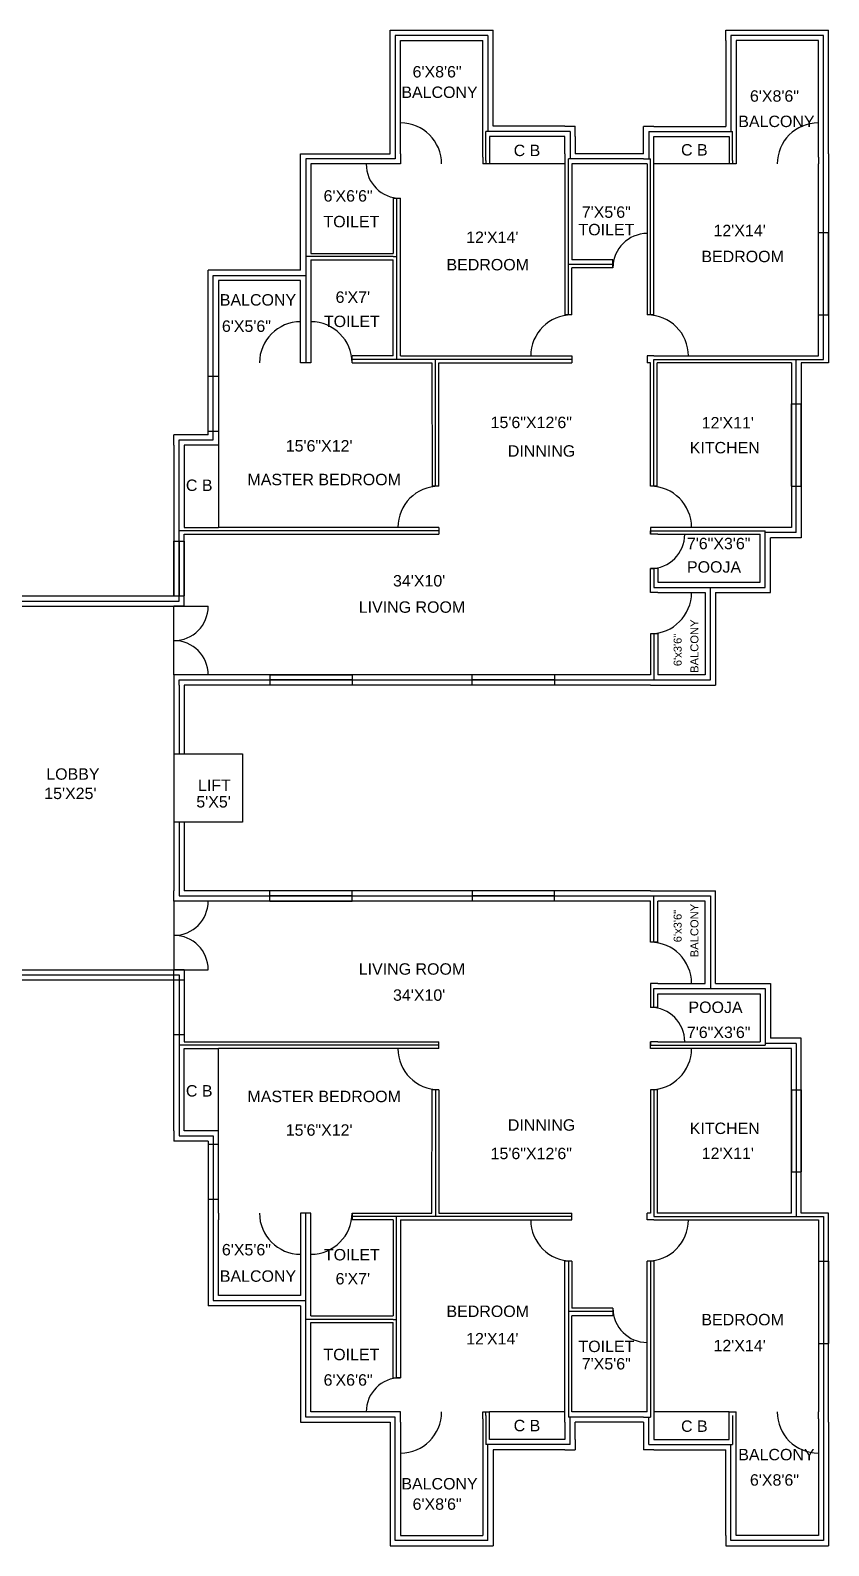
# Model space of a CAD drawing. Header units: feet. Extents: x 3392 to 6076, y 1175 to 2501.
# Drawn here: x 4019 to 4718, y 1175 to 2501 of the extents above; entities that cross this region are included whole.
import ezdxf

# ---------------------------------------------------------------- set-up
doc = ezdxf.new("R2010")
doc.units = ezdxf.units.FT
for name, color, linetype in [('CENTER LINE', 50, 'Continuous'), ('CUPBOARD', 150, 'Continuous'), ('DOOR', 100, 'Continuous'), ('LIFT', 20, 'Continuous'), ('TEXT', 221, 'Continuous'), ('WALL', 10, 'Continuous'), ('WINDOW', 4, 'Continuous')]:
    doc.layers.add(name, color=color, linetype=linetype)
doc.styles.get("Standard").update_dxf_attribs({"font": 'arial.ttf'})

msp = doc.modelspace()

# ---------------------------------------------------------------- linework, layer by layer
for p, q in [((4556, 2393.1), (4556, 2393)), ((4556, 2393.1), (4556, 2393)), ((4487.2, 2300.1), (4487.2, 2300.1)), ((4718, 2210.1), (4694, 2210.1)), ((4568.4, 2009.1), (4610, 2009.1)), ((4144.9, 1868.1), (4144.9, 1808.1)), ((4568.4, 1667.1), (4610, 1667.1)), ((4718, 1466.1), (4694, 1466.1)), ((4487.2, 1376.1), (4487.2, 1376.1)), ((4556, 1283.1), (4556, 1283.2)), ((4556, 1283.1), (4556, 1283.2))]:
    msp.add_line(p, q)
at = {"layer": 'CENTER LINE'}
for p, q in [((4419.7, 2496.6), (4338.6, 2496.6)), ((4338.6, 2496.6), (4338.6, 2388.6)), ((4419.7, 2496.6), (4419.7, 2412.6)), ((4713.5, 2496.6), (4632.5, 2496.6)), ((4632.5, 2496.6), (4632.5, 2412.5)), ((4713.5, 2213.1), (4713.5, 2496.6)), ((4491.7, 2412.6), (4418, 2412.6)), ((4418, 2387.1), (4418, 2412.6)), ((4491.7, 2412.6), (4491.7, 2388.6)), ((4560.5, 2412.5), (4633.9, 2412.5)), ((4560.5, 2412.5), (4560.5, 2388.6)), ((4633.9, 2387.1), (4633.9, 2412.5)), ((4338.6, 2388.6), (4260.3, 2388.6)), ((4260.3, 2388.6), (4260.3, 2210.1)), ((4418, 2387.1), (4418, 2384.1)), ((4556, 2388.6), (4490.2, 2388.6)), ((4490.2, 2252.1), (4490.2, 2388.6)), ((4556, 2388.6), (4562.2, 2388.6)), ((4562.2, 2252.1), (4562.2, 2388.6)), ((4633.9, 2387.1), (4633.9, 2384.1)), ((4339.8, 2354.1), (4339.8, 2213.1)), ((4336.8, 2303.1), (4260.3, 2303.1)), ((4336.8, 2303.1), (4339.8, 2303.1)), ((4529.2, 2296.3), (4490.2, 2296.3)), ((4179.3, 2286.6), (4260.3, 2286.6)), ((4179.3, 2142.6), (4179.3, 2286.6)), ((4493.2, 2213.1), (4300.8, 2213.1)), ((4373.9, 2102.1), (4373.9, 2213.1)), ((4565, 2102.1), (4565, 2213.1)), ((4565, 2213.1), (4713.5, 2213.1)), ((4689.5, 2136.5), (4689.5, 2213.1)), ((4149.4, 2001.6), (4149.4, 2142.6)), ((4149.4, 2142.6), (4179.3, 2142.6)), ((4689.5, 2061.6), (4689.5, 2136.5)), ((4376.9, 2063.1), (4149.4, 2063.1)), ((4562, 2063.1), (4662.5, 2063.1)), ((4662.5, 2013.6), (4662.5, 2063.1)), ((4689.5, 2061.6), (4662.5, 2061.6)), ((4565, 2030.1), (4565, 2013.6)), ((4565, 2013.6), (4662.5, 2013.6)), ((4614.5, 1932.6), (4614.5, 2013.6)), ((3964.9, 2001.6), (4149.4, 2001.6)), ((4565, 1973.1), (4565, 1932.6)), ((4149.4, 1932.6), (4614.5, 1932.6)), ((4149.4, 1928.1), (4149.4, 1932.6)), ((4149.4, 1928.1), (4149.4, 1868.1)), ((4149.4, 1808.1), (4149.4, 1743.6)), ((4149.4, 1743.6), (4614.5, 1743.6)), ((4565, 1703.1), (4565, 1743.6)), ((4614.5, 1743.6), (4614.5, 1662.6)), ((3964.9, 1674.6), (4149.4, 1674.6)), ((4149.4, 1674.6), (4149.4, 1533.6)), ((4565, 1662.6), (4662.5, 1662.6)), ((4565, 1646.1), (4565, 1662.6)), ((4662.5, 1662.6), (4662.5, 1613.1)), ((4376.9, 1613.1), (4149.4, 1613.1)), ((4562, 1613.1), (4662.5, 1613.1)), ((4689.5, 1614.6), (4662.5, 1614.6)), ((4689.5, 1614.6), (4689.5, 1539.7)), ((4373.9, 1574.1), (4373.9, 1463.1)), ((4565, 1574.1), (4565, 1463.1)), ((4689.5, 1539.7), (4689.5, 1463.1)), ((4149.4, 1533.6), (4179.3, 1533.6)), ((4179.3, 1533.6), (4179.3, 1389.6)), ((4260.3, 1287.6), (4260.3, 1466.1)), ((4493.2, 1463.1), (4300.8, 1463.1)), ((4339.8, 1322.1), (4339.8, 1463.1)), ((4565, 1463.1), (4713.5, 1463.1)), ((4713.5, 1463.1), (4713.5, 1179.6)), ((4490.2, 1424.1), (4490.2, 1287.6)), ((4562.2, 1424.1), (4562.2, 1287.6)), ((4179.3, 1389.6), (4260.3, 1389.6)), ((4529.2, 1379.9), (4490.2, 1379.9)), ((4336.8, 1373.1), (4260.3, 1373.1)), ((4336.8, 1373.1), (4339.8, 1373.1)), ((4338.6, 1287.6), (4260.3, 1287.6)), ((4338.6, 1179.6), (4338.6, 1287.6)), ((4418, 1289.1), (4418, 1292.1)), ((4418, 1289.1), (4418, 1263.6)), ((4556, 1287.6), (4490.2, 1287.6)), ((4491.7, 1263.6), (4491.7, 1287.6)), ((4556, 1287.6), (4562.2, 1287.6)), ((4560.5, 1263.6), (4560.5, 1287.6)), ((4633.9, 1289.1), (4633.9, 1263.6)), ((4491.7, 1263.6), (4418, 1263.6)), ((4419.7, 1179.6), (4419.7, 1263.6)), ((4560.5, 1263.6), (4633.9, 1263.6)), ((4632.5, 1179.6), (4632.5, 1263.6)), ((4419.7, 1179.6), (4338.6, 1179.6)), ((4713.5, 1179.6), (4632.5, 1179.6))]:
    msp.add_line(p, q, dxfattribs=at)
at = {"layer": 'CUPBOARD'}
for p, q in [((4421, 2408.1), (4421, 2393)), ((4487.2, 2408.1), (4421, 2408.1)), ((4487.2, 2393), (4487.2, 2408.1)), ((4565, 2384.1), (4565, 2408.1)), ((4565, 2408.1), (4630.9, 2408.1)), ((4630.9, 2408.1), (4630.9, 2384.1)), ((4421, 2393), (4421, 2384.1)), ((4487.2, 2393), (4487.2, 2384.1)), ((4487.2, 2384.1), (4421, 2384.1)), ((4630.9, 2384.1), (4565, 2384.1)), ((4177.8, 2138.1), (4153.8, 2138.1)), ((4153.8, 2138.1), (4153.8, 2066.1)), ((4183.8, 2138.1), (4177.8, 2138.1)), ((4183.8, 2138.1), (4183.8, 2066.1)), ((4153.8, 2066.1), (4177.8, 2066.1)), ((4177.8, 2066.1), (4183.8, 2066.1)), ((4153.8, 1538.1), (4153.8, 1610.1)), ((4153.8, 1610.1), (4177.8, 1610.1)), ((4177.8, 1610.1), (4183.8, 1610.1)), ((4183.8, 1538.1), (4183.8, 1610.1)), ((4177.8, 1538.1), (4153.8, 1538.1)), ((4183.8, 1538.1), (4177.8, 1538.1)), ((4421, 1283.2), (4421, 1292.1)), ((4487.2, 1292.1), (4421, 1292.1)), ((4487.2, 1283.2), (4487.2, 1292.1)), ((4565, 1292.1), (4565, 1268.1)), ((4630.9, 1292.1), (4565, 1292.1)), ((4630.9, 1268.1), (4630.9, 1292.1)), ((4421, 1268.1), (4421, 1283.2)), ((4487.2, 1283.2), (4487.2, 1268.1)), ((4487.2, 1268.1), (4421, 1268.1)), ((4565, 1268.1), (4630.9, 1268.1))]:
    msp.add_line(p, q, dxfattribs=at)
at = {"layer": 'DOOR'}
for p, q in [((4144.9, 1967.1), (4144.9, 1997.1)), ((4144.9, 1997.1), (4174.9, 1997.1)), ((4144.9, 1937.1), (4144.9, 1967.1)), ((4144.9, 1739.1), (4144.9, 1709.1)), ((4144.9, 1709.1), (4144.9, 1679.1)), ((4144.9, 1679.1), (4174.9, 1679.1))]:
    msp.add_line(p, q, dxfattribs=at)
for centre, radius, start, end in [((4343.2, 2384.1), 36, 0, 90), ((4709, 2384.1), 36, 90, 180), ((4343.2, 2384.1), 30, 180, 270), ((4559.2, 2293.3), 30, 90, 180), ((4255.8, 2210.1), 36, 90, 180), ((4264.8, 2210.1), 36, 0, 90), ((4493.2, 2216.1), 36, 90, 180), ((4559.2, 2216.1), 36, 0, 90), ((4376.9, 2066.1), 36, 90, 180), ((4562, 2066.1), 36, 0, 90), ((4562, 2060.1), 30, 270, 0), ((4562, 2009.1), 36, 270, 0), ((4144.9, 1997.1), 30, 270, 0), ((4144.9, 1937.1), 30, 0, 90), ((4144.9, 1739.1), 30, 270, 0), ((4144.9, 1679.1), 30, 0, 90), ((4562, 1667.1), 36, 0, 90), ((4562, 1616.1), 30, 0, 90), ((4376.9, 1610.1), 36, 180, 270), ((4562, 1610.1), 36, 270, 0), ((4255.8, 1466.1), 36, 180, 270), ((4264.8, 1466.1), 36, 270, 0), ((4493.2, 1460.1), 36, 180, 270), ((4559.2, 1460.1), 36, 270, 0), ((4559.2, 1382.9), 30, 180, 270), ((4343.2, 1292.1), 30, 90, 180), ((4343.2, 1292.1), 36, 270, 0), ((4709, 1292.1), 36, 180, 270)]:
    msp.add_arc(centre, radius, start, end, dxfattribs=at)
at = {"layer": 'LIFT'}
for p, q in [((4144.9, 1868.1), (4204.9, 1868.1)), ((4204.9, 1868.1), (4204.9, 1808.1)), ((4204.9, 1808.1), (4144.9, 1808.1))]:
    msp.add_line(p, q, dxfattribs=at)
at = {"layer": 'WALL'}
for p, q in [((4334.1, 2492.1), (4334.1, 2501.1)), ((4334.1, 2501.1), (4424.2, 2501.1)), ((4424.2, 2417.1), (4424.2, 2501.1)), ((4628, 2492.1), (4628, 2501.1)), ((4628, 2501.1), (4718, 2501.1)), ((4718, 2393.1), (4718, 2501.1)), ((4334.1, 2393), (4334.1, 2492.1)), ((4343.2, 2393), (4343.2, 2492.1)), ((4343.2, 2492.1), (4415.2, 2492.1)), ((4415.2, 2390.1), (4415.2, 2492.1)), ((4628, 2492.1), (4628, 2417)), ((4709, 2492.1), (4637, 2492.1)), ((4637, 2492.1), (4637, 2417)), ((4709, 2390.1), (4709, 2492.1)), ((4487.2, 2417.1), (4424.2, 2417.1)), ((4487.2, 2417.1), (4496.2, 2417.1)), ((4496.2, 2408.1), (4496.2, 2417.1)), ((4556, 2393.1), (4556, 2417)), ((4559.2, 2417), (4556, 2417)), ((4565, 2417), (4559.2, 2417)), ((4565, 2417), (4628, 2417)), ((4637, 2417), (4637, 2408.1)), ((4496.2, 2408.1), (4496.2, 2393)), ((4637, 2408.1), (4637, 2390.1)), ((4255.8, 2291.1), (4255.8, 2393.1)), ((4255.8, 2393.1), (4264.8, 2393.1)), ((4264.8, 2393.1), (4334.1, 2393)), ((4343.2, 2393), (4343.2, 2390.1)), ((4343.2, 2390.1), (4343.2, 2384.1)), ((4415.2, 2390.1), (4415.2, 2384.1)), ((4556, 2393), (4496.2, 2393)), ((4637, 2390.1), (4637, 2384.1)), ((4709, 2390.1), (4709, 2384.1)), ((4718, 2393.1), (4718, 2384.1)), ((4336.8, 2384.1), (4264.8, 2384.1)), ((4264.8, 2384.1), (4264.8, 2305.8)), ((4343.2, 2384.1), (4336.8, 2384.1)), ((4421, 2384.1), (4415.2, 2384.1)), ((4487.2, 2384.1), (4487.2, 2300.1)), ((4559.2, 2384.1), (4493.2, 2384.1)), ((4493.2, 2384.1), (4493.2, 2300.1)), ((4559.2, 2384.1), (4559.2, 2252.1)), ((4565, 2252.1), (4565, 2384.1)), ((4637, 2384.1), (4630.9, 2384.1)), ((4709, 2216.1), (4709, 2384.1)), ((4718, 2384.1), (4718, 2216.1)), ((4336.8, 2354.1), (4343.2, 2354.1)), ((4336.8, 2354.1), (4336.8, 2305.8)), ((4343.2, 2216.1), (4343.2, 2354.1)), ((4264.8, 2305.8), (4336.8, 2305.8)), ((4264.8, 2300.1), (4336.8, 2300.1)), ((4264.8, 2300.1), (4264.8, 2216.1)), ((4336.8, 2216.1), (4336.8, 2300.1)), ((4487.2, 2300.1), (4487.2, 2252.1)), ((4529.2, 2300.1), (4493.2, 2300.1)), ((4529.2, 2293.3), (4529.2, 2300.1)), ((4255.8, 2291.1), (4174.8, 2291.1)), ((4174.8, 2147.1), (4174.8, 2291.1)), ((4255.8, 2282.1), (4183.8, 2282.1)), ((4183.8, 2282.1), (4183.8, 2216.1)), ((4255.8, 2216.1), (4255.8, 2282.1)), ((4529.2, 2293.3), (4493.2, 2293.3)), ((4493.2, 2252.1), (4493.2, 2293.3)), ((4493.2, 2252.1), (4487.2, 2252.1)), ((4565, 2252.1), (4559.2, 2252.1)), ((4183.8, 2216.1), (4183.8, 2210.1)), ((4255.8, 2210.1), (4255.8, 2216.1)), ((4264.8, 2216.1), (4264.8, 2210.1)), ((4300.8, 2210.1), (4300.8, 2216.1)), ((4336.8, 2216.1), (4300.8, 2216.1)), ((4343.2, 2216.1), (4487.2, 2216.1)), ((4487.2, 2216.1), (4493.2, 2216.1)), ((4493.2, 2216.1), (4493.2, 2210.1)), ((4559.2, 2216.1), (4559.2, 2210.1)), ((4565, 2216.1), (4559.2, 2216.1)), ((4565, 2216.1), (4709, 2216.1)), ((4718, 2216.1), (4718, 2210.1)), ((4183.8, 2210.1), (4183.8, 2138.1)), ((4264.8, 2210.1), (4255.8, 2210.1)), ((4300.8, 2210.1), (4369.8, 2210.1)), ((4369.8, 2210.1), (4370.8, 2210.1)), ((4370.8, 2210.1), (4370.9, 2102.1)), ((4376.9, 2210.1), (4493.2, 2210.1)), ((4376.9, 2102.1), (4376.9, 2210.1)), ((4562, 2210.1), (4559.2, 2210.1)), ((4562, 2102.1), (4562, 2210.1)), ((4685.4, 2210.1), (4568, 2210.1)), ((4568, 2102.1), (4568, 2210.1)), ((4685.4, 2210.1), (4685.4, 2066.1)), ((4718, 2210.1), (4694, 2210.1)), ((4694, 2210.1), (4694, 2066.1)), ((4153.8, 2147.1), (4144.9, 2147.1)), ((4144.9, 2138.1), (4144.9, 2147.1)), ((4144.9, 2138.1), (4144.9, 2066.1)), ((4174.8, 2147.1), (4153.8, 2147.1)), ((4376.9, 2102.1), (4370.9, 2102.1)), ((4568, 2102.1), (4562, 2102.1)), ((4144.9, 2066.1), (4144.9, 2006.1)), ((4153.8, 2060.1), (4376.9, 2060.1)), ((4153.8, 1997.1), (4153.8, 2060.1)), ((4369.8, 2066.1), (4183.8, 2066.1)), ((4376.9, 2066.1), (4369.8, 2066.1)), ((4376.9, 2066.1), (4376.9, 2060.1)), ((4568, 2066.1), (4562, 2066.1)), ((4562, 2066.1), (4562, 2060.1)), ((4562, 2060.1), (4562, 2063.1)), ((4568.4, 2060.1), (4562, 2060.1)), ((4685.4, 2066.1), (4568, 2066.1)), ((4568.4, 2060.1), (4658, 2060.1)), ((4658, 2057.1), (4658, 2060.1)), ((4658, 2018.1), (4658, 2057.1)), ((4694, 2057.1), (4667, 2057.1)), ((4667, 2009.1), (4667, 2057.1)), ((4694, 2066.1), (4694, 2057.1)), ((4568.4, 2030.1), (4562, 2030.1)), ((4562, 2009.1), (4562, 2030.1)), ((4568.4, 2030.1), (4568.4, 2018.1)), ((4568.4, 2018.1), (4658, 2018.1)), ((3964.9, 2006.1), (4153.8, 2006.1)), ((4568.4, 2009.1), (4562, 2009.1)), ((4568.4, 2009.1), (4610, 2009.1)), ((4610, 2009.1), (4610, 1937.1)), ((4619, 2009.1), (4658, 2009.1)), ((4619, 2009.1), (4619, 1928.1)), ((4658, 2009.1), (4667, 2009.1)), ((3964.9, 1997.1), (4144.9, 1997.1)), ((4153.8, 1997.1), (4144.9, 1997.1)), ((4562, 1973.1), (4562, 1937.1)), ((4568.4, 1973.1), (4562, 1973.1)), ((4568.4, 1973.1), (4568.4, 1937.1)), ((4144.9, 1937.1), (4144.9, 1928.1)), ((4153.8, 1937.1), (4144.9, 1937.1)), ((4562, 1937.1), (4153.8, 1937.1)), ((4610, 1937.1), (4568.4, 1937.1)), ((4144.9, 1928.1), (4144.9, 1868.1)), ((4562, 1928.1), (4153.9, 1928.1)), ((4153.9, 1928.1), (4153.9, 1868.1)), ((4562, 1928.1), (4610, 1928.1)), ((4610, 1928.1), (4619, 1928.1)), ((4144.9, 1808.1), (4144.9, 1748.1)), ((4153.9, 1808.1), (4153.8, 1748.1)), ((4144.9, 1739.1), (4144.9, 1748.1)), ((4153.8, 1739.1), (4144.9, 1739.1)), ((4562, 1748.1), (4153.8, 1748.1)), ((4562, 1739.1), (4153.8, 1739.1)), ((4562, 1748.1), (4610, 1748.1)), ((4562, 1703.1), (4562, 1739.1)), ((4610, 1739.1), (4568.4, 1739.1)), ((4568.4, 1703.1), (4568.4, 1739.1)), ((4610, 1748.1), (4619, 1748.1)), ((4610, 1667.1), (4610, 1739.1)), ((4619, 1667.1), (4619, 1748.1)), ((4568.4, 1703.1), (4562, 1703.1)), ((3964.9, 1679.1), (4144.9, 1679.1)), ((4144.9, 1610.1), (4144.9, 1679.1)), ((4153.8, 1679.1), (4144.9, 1679.1)), ((4153.8, 1679.1), (4153.8, 1616.1)), ((3964.9, 1670.1), (4144.9, 1670.1)), ((4562, 1667.1), (4562, 1646.1)), ((4568.4, 1667.1), (4562, 1667.1)), ((4568.4, 1667.1), (4610, 1667.1)), ((4568.4, 1658.1), (4658, 1658.1)), ((4568.4, 1646.1), (4568.4, 1658.1)), ((4619, 1667.1), (4658, 1667.1)), ((4658, 1667.1), (4667, 1667.1)), ((4658, 1658.1), (4658, 1619.1)), ((4667, 1667.1), (4667, 1619.1)), ((4568.4, 1646.1), (4562, 1646.1)), ((4658, 1619.1), (4658, 1616.1)), ((4694, 1619.1), (4667, 1619.1)), ((4694, 1610.1), (4694, 1619.1)), ((4144.9, 1538.1), (4144.9, 1610.1)), ((4153.8, 1616.1), (4376.9, 1616.1)), ((4369.8, 1610.1), (4183.8, 1610.1)), ((4376.9, 1610.1), (4369.8, 1610.1)), ((4376.9, 1610.1), (4376.9, 1616.1)), ((4568.4, 1616.1), (4562, 1616.1)), ((4562, 1610.1), (4562, 1616.1)), ((4562, 1616.1), (4562, 1613.1)), ((4568, 1610.1), (4562, 1610.1)), ((4685.4, 1610.1), (4568, 1610.1)), ((4568.4, 1616.1), (4658, 1616.1)), ((4685.4, 1466.1), (4685.4, 1610.1)), ((4694, 1466.1), (4694, 1610.1)), ((4370.8, 1466.1), (4370.9, 1574.1)), ((4376.9, 1574.1), (4370.9, 1574.1)), ((4376.9, 1574.1), (4376.9, 1466.1)), ((4568, 1574.1), (4562, 1574.1)), ((4562, 1574.1), (4562, 1466.1)), ((4568, 1574.1), (4568, 1466.1)), ((4144.9, 1538.1), (4144.9, 1529.1)), ((4153.8, 1529.1), (4144.9, 1529.1)), ((4174.8, 1529.1), (4153.8, 1529.1)), ((4174.8, 1529.1), (4174.8, 1385.1)), ((4183.8, 1466.1), (4183.8, 1538.1)), ((4183.8, 1466.1), (4183.8, 1460.1)), ((4183.8, 1394.1), (4183.8, 1460.1)), ((4264.8, 1466.1), (4255.8, 1466.1)), ((4255.8, 1466.1), (4255.8, 1460.1)), ((4255.8, 1460.1), (4255.8, 1394.1)), ((4264.8, 1460.1), (4264.8, 1466.1)), ((4264.8, 1376.1), (4264.8, 1460.1)), ((4300.8, 1466.1), (4369.8, 1466.1)), ((4300.8, 1466.1), (4300.8, 1460.1)), ((4336.8, 1460.1), (4300.8, 1460.1)), ((4336.8, 1460.1), (4336.8, 1376.1)), ((4343.2, 1460.1), (4487.2, 1460.1)), ((4343.2, 1460.1), (4343.2, 1322.1)), ((4369.8, 1466.1), (4370.8, 1466.1)), ((4376.9, 1466.1), (4493.2, 1466.1)), ((4487.2, 1460.1), (4493.2, 1460.1)), ((4493.2, 1460.1), (4493.2, 1466.1)), ((4562, 1466.1), (4559.2, 1466.1)), ((4559.2, 1460.1), (4559.2, 1466.1)), ((4565, 1460.1), (4559.2, 1460.1)), ((4565, 1460.1), (4709, 1460.1)), ((4685.4, 1466.1), (4568, 1466.1)), ((4718, 1466.1), (4694, 1466.1)), ((4709, 1460.1), (4709, 1292.1)), ((4718, 1460.1), (4718, 1466.1)), ((4718, 1292.1), (4718, 1460.1)), ((4493.2, 1424.1), (4487.2, 1424.1)), ((4487.2, 1376.1), (4487.2, 1424.1)), ((4493.2, 1424.1), (4493.2, 1382.9)), ((4565, 1424.1), (4559.2, 1424.1)), ((4559.2, 1292.1), (4559.2, 1424.1)), ((4565, 1424.1), (4565, 1292.1)), ((4255.8, 1394.1), (4183.8, 1394.1)), ((4255.8, 1385.1), (4174.8, 1385.1)), ((4255.8, 1385.1), (4255.8, 1283.1)), ((4529.2, 1382.9), (4493.2, 1382.9)), ((4529.2, 1382.9), (4529.2, 1376.1)), ((4264.8, 1376.1), (4336.8, 1376.1)), ((4264.8, 1292.1), (4264.8, 1370.4)), ((4264.8, 1370.4), (4336.8, 1370.4)), ((4336.8, 1322.1), (4336.8, 1370.4)), ((4487.2, 1292.1), (4487.2, 1376.1)), ((4493.2, 1292.1), (4493.2, 1376.1)), ((4529.2, 1376.1), (4493.2, 1376.1)), ((4336.8, 1322.1), (4343.2, 1322.1)), ((4336.8, 1292.1), (4264.8, 1292.1)), ((4343.2, 1292.1), (4336.8, 1292.1)), ((4343.2, 1286.1), (4343.2, 1292.1)), ((4415.2, 1286.1), (4415.2, 1292.1)), ((4415.2, 1292.1), (4421, 1292.1)), ((4559.2, 1292.1), (4493.2, 1292.1)), ((4630.9, 1292.1), (4637, 1292.1)), ((4637, 1286.1), (4637, 1292.1)), ((4709, 1286.1), (4709, 1292.1)), ((4718, 1283.1), (4718, 1292.1)), ((4255.8, 1283.1), (4264.8, 1283.1)), ((4264.8, 1283.1), (4334.1, 1283.1)), ((4334.1, 1283.1), (4334.1, 1184.1)), ((4343.2, 1283.2), (4343.2, 1286.1)), ((4343.2, 1283.2), (4343.2, 1184.1)), ((4415.2, 1286.1), (4415.2, 1184.1)), ((4556, 1283.2), (4496.2, 1283.2)), ((4496.2, 1268.1), (4496.2, 1283.2)), ((4556, 1283.1), (4556, 1259.1)), ((4637, 1268.1), (4637, 1286.1)), ((4709, 1286.1), (4709, 1184.1)), ((4718, 1283.1), (4718, 1175.1)), ((4496.2, 1268.1), (4496.2, 1259.1)), ((4637, 1259.1), (4637, 1268.1)), ((4487.2, 1259.1), (4424.2, 1259.1)), ((4424.2, 1259.1), (4424.2, 1175.1)), ((4487.2, 1259.1), (4496.2, 1259.1)), ((4559.2, 1259.1), (4556, 1259.1)), ((4565, 1259.1), (4559.2, 1259.1)), ((4565, 1259.1), (4628, 1259.1)), ((4628, 1184.1), (4628, 1259.1)), ((4637, 1184.1), (4637, 1259.1)), ((4334.1, 1184.1), (4334.1, 1175.1)), ((4343.2, 1184.1), (4415.2, 1184.1)), ((4628, 1184.1), (4628, 1175.1)), ((4709, 1184.1), (4637, 1184.1)), ((4334.1, 1175.1), (4424.2, 1175.1)), ((4628, 1175.1), (4718, 1175.1))]:
    msp.add_line(p, q, dxfattribs=at)
at = {"layer": 'WINDOW'}
for p, q in [((4709, 2252.1), (4709, 2324.1)), ((4709, 2324.1), (4718, 2324.1)), ((4713.5, 2252.1), (4713.5, 2324.1)), ((4718, 2252.1), (4718, 2324.1)), ((4709, 2252.1), (4718, 2252.1)), ((4183.8, 2198.1), (4174.8, 2198.1)), ((4174.8, 2150.1), (4174.8, 2198.1)), ((4179.3, 2150.1), (4179.3, 2198.1)), ((4183.8, 2198.1), (4183.8, 2150.1)), ((4685.4, 2102.1), (4685.4, 2174.1)), ((4685.4, 2174.1), (4694, 2174.1)), ((4689.5, 2102.1), (4689.5, 2174.1)), ((4694, 2102.1), (4694, 2174.1)), ((4183.8, 2150.1), (4174.8, 2150.1)), ((4685.4, 2102.1), (4694, 2102.1)), ((4144.9, 2054.1), (4153.9, 2054.1)), ((4144.9, 2006.1), (4144.9, 2054.1)), ((4149.4, 2054.1), (4149.4, 2006.1)), ((4153.8, 2054.1), (4153.8, 2006.1)), ((4228.9, 1937.1), (4228.9, 1928.1)), ((4228.9, 1937.1), (4300.9, 1937.1)), ((4300.9, 1937.1), (4300.9, 1928.1)), ((4406, 1928.1), (4406, 1937.1)), ((4478, 1937.1), (4406, 1937.1)), ((4478, 1937.1), (4478, 1928.1)), ((4300.9, 1932.6), (4228.9, 1932.6)), ((4300.9, 1928.1), (4228.9, 1928.1)), ((4478, 1932.6), (4406, 1932.6)), ((4478, 1928.1), (4406, 1928.1)), ((4228.9, 1739.1), (4228.9, 1748.1)), ((4300.9, 1748.1), (4228.9, 1748.1)), ((4300.9, 1743.6), (4228.9, 1743.6)), ((4228.9, 1739.1), (4300.9, 1739.1)), ((4300.9, 1739.1), (4300.9, 1748.1)), ((4478, 1748.1), (4406, 1748.1)), ((4406, 1748.1), (4406, 1739.1)), ((4478, 1743.6), (4406, 1743.6)), ((4478, 1739.1), (4406, 1739.1)), ((4478, 1739.1), (4478, 1748.1)), ((4144.9, 1622.1), (4144.9, 1670.1)), ((4144.9, 1670.1), (4153.9, 1670.1)), ((4149.4, 1670.1), (4149.4, 1622.1)), ((4153.9, 1670.1), (4153.8, 1622.1)), ((4153.8, 1622.1), (4144.9, 1622.1)), ((4685.4, 1574.1), (4685.4, 1502.1)), ((4685.4, 1574.1), (4694, 1574.1)), ((4689.5, 1574.1), (4689.5, 1502.1)), ((4694, 1574.1), (4694, 1502.1)), ((4183.8, 1526.1), (4174.8, 1526.1)), ((4174.8, 1526.1), (4174.8, 1478.1)), ((4179.3, 1526.1), (4179.3, 1478.1)), ((4183.8, 1478.1), (4183.8, 1526.1)), ((4685.4, 1502.1), (4694, 1502.1)), ((4183.8, 1478.1), (4174.8, 1478.1)), ((4709, 1424.1), (4718, 1424.1)), ((4709, 1424.1), (4709, 1352.1)), ((4713.5, 1424.1), (4713.5, 1352.1)), ((4718, 1424.1), (4718, 1352.1)), ((4709, 1352.1), (4718, 1352.1))]:
    msp.add_line(p, q, dxfattribs=at)

# ---------------------------------------------------------------- texts
at = {"layer": 'TEXT'}
for s, p in [('6\'X8\'6"', (4353.8, 2459.8)), ('BALCONY', (4344, 2441.9)), ('6\'X8\'6"', (4649.1, 2438.6)), ('BALCONY', (4638.9, 2416.4)), ('C B', (4442.3, 2391)), ('C B', (4588.8, 2391.5)), ('6\'X6\'6"', (4275.9, 2351.2)), ('7\'X5\'6"', (4501.9, 2337)), ('TOILET', (4275.8, 2328.7)), ("12'X14'", (4400.7, 2315)), ('TOILET', (4499, 2321.7)), ("12'X14'", (4617.2, 2320.9)), ('BEDROOM', (4606.6, 2298.2)), ('BEDROOM', (4383.5, 2291)), ('BALCONY', (4185.1, 2260.2)), ("6'X7'", (4286.4, 2262.6)), ('6\'X5\'6"', (4186.9, 2237.2)), ('TOILET', (4276.2, 2241.4)), ('15\'6"X12\'6"', (4422.1, 2153)), ("12'X11'", (4606.9, 2152.7)), ('15\'6"X12\'', (4242.8, 2132.5)), ('DINNING', (4437.2, 2128)), ('KITCHEN', (4596.4, 2130.9)), ('MASTER BEDROOM', (4209.3, 2103)), ('C B', (4155.4, 2098)), ('7\'6"X3\'6"', (4593.9, 2047)), ('POOJA ', (4594, 2026.5)), ("34'X10'", (4336.7, 2014.4)), ('LIVING ROOM', (4306.7, 1991.4)), ('LOBBY', (4033.2, 1845.3)), ('LIFT', (4166, 1835.5)), ("15'X25'", (4031.4, 1828.4)), ("5'X5'", (4164.5, 1821)), ('LIVING ROOM', (4306.7, 1674.7)), ("34'X10'", (4336.7, 1651.9)), ('POOJA ', (4595.3, 1641.2)), ('7\'6"X3\'6"', (4593.9, 1619.3)), ('C B', (4155.4, 1568.1)), ('MASTER BEDROOM', (4209.3, 1563.2)), ('15\'6"X12\'', (4242.8, 1533.8)), ('DINNING', (4437.2, 1538.2)), ('KITCHEN', (4596.4, 1535.3)), ('15\'6"X12\'6"', (4422.1, 1513.3)), ("12'X11'", (4606.9, 1513.4)), ('6\'X5\'6"', (4186.9, 1429.1)), ('TOILET', (4276.2, 1424.7)), ('BALCONY', (4185.1, 1406)), ("6'X7'", (4286.4, 1403.7)), ('BEDROOM', (4383.5, 1375.2)), ('BEDROOM', (4606.6, 1367.9)), ("12'X14'", (4400.7, 1351.2)), ('TOILET', (4499, 1344.5)), ("12'X14'", (4617.2, 1345.2)), ('TOILET', (4275.8, 1337.4)), ('7\'X5\'6"', (4501.9, 1329.3)), ('6\'X6\'6"', (4275.9, 1315.1)), ('C B', (4442.3, 1275.2)), ('C B', (4588.8, 1274.7)), ('BALCONY', (4638.9, 1249.8)), ('BALCONY', (4344, 1224.3)), ('6\'X8\'6"', (4649.1, 1227.6)), ('6\'X8\'6"', (4353.8, 1206.5))]:
    msp.add_text(s, height=10, dxfattribs=at).set_placement(p)
for s, p in [('BALCONY', (4604, 1938.8)), ('6\'x3\'6"', (4589.3, 1944.7)), ('6\'x3\'6"', (4589.3, 1703.1)), ('BALCONY', (4604, 1690))]:
    msp.add_text(s, height=7, rotation=90, dxfattribs=at).set_placement(p)

doc.saveas('drawing.dxf')
